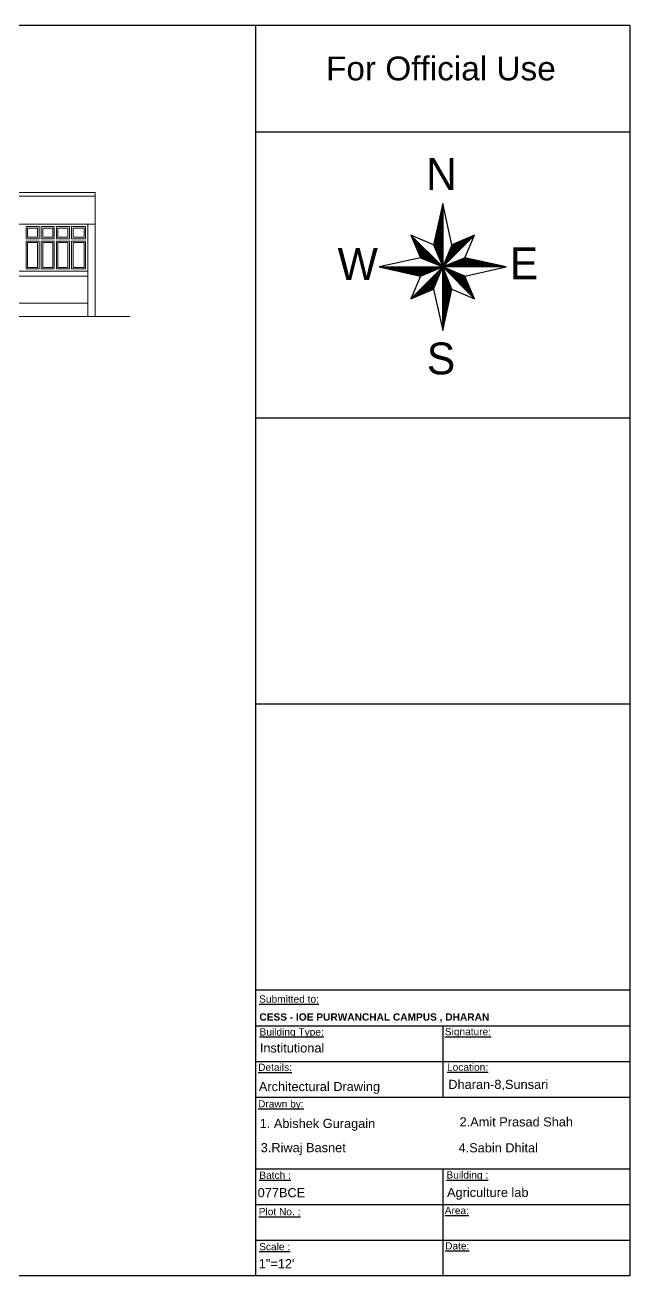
# Model space of a CAD drawing. Header units: inches. Extents: x -6800 to 96653, y -25814 to 17379.
# Drawn here: x 21784 to 22598, y -13008 to -11323 of the extents above; entities that cross this region are included whole.
import ezdxf

# ---------------------------------------------------------------- set-up
doc = ezdxf.new("R2010")
doc.units = ezdxf.units.IN
doc.header["$MEASUREMENT"] = 0
for name, color, linetype, lineweight in [('dimension', 50, 'Continuous', 20), ('ele back', 51, 'Continuous', 15), ('furniture', 44, 'Continuous', 15), ('Page Format', 7, 'Continuous', 25), ('Win ele', 211, 'Continuous', 15)]:
    doc.layers.add(name, color=color, linetype=linetype, lineweight=lineweight)
doc.styles.add('GOTHICE', font='gothice')
doc.styles.get("Standard").update_dxf_attribs({"font": 'arial.ttf'})

# ---------------------------------------------------------------- blocks, each defined once
blk = doc.blocks.new('*X360')
at = {"color": 0}
for p, q in [((15.32, 10.228), (16.001, 10.909)), ((15.332, 10.259), (15.97, 10.896)), ((15.345, 10.289), (15.939, 10.883)), ((15.357, 10.319), (15.908, 10.87)), ((15.37, 10.349), (15.877, 10.857)), ((15.382, 10.379), (15.846, 10.843)), ((15.395, 10.409), (15.815, 10.83)), ((15.407, 10.44), (15.784, 10.817)), ((15.42, 10.47), (15.754, 10.804)), ((15.432, 10.5), (15.723, 10.791)), ((15.445, 10.53), (15.692, 10.777)), ((15.457, 10.56), (15.661, 10.764)), ((15.47, 10.591), (15.63, 10.751)), ((15.482, 10.621), (15.599, 10.738)), ((15.495, 10.651), (15.568, 10.725)), ((15.507, 10.681), (15.537, 10.711))]:
    blk.add_line(p, q, dxfattribs=at)
blk = doc.blocks.new('*X359')
at = {"color": 0}
for p, q in [((15.325, 10.217), (15.333, 10.224)), ((15.343, 10.217), (15.363, 10.237)), ((15.361, 10.217), (15.393, 10.249)), ((15.378, 10.217), (15.424, 10.262)), ((15.396, 10.217), (15.454, 10.274)), ((15.414, 10.217), (15.484, 10.287)), ((15.432, 10.217), (15.514, 10.299)), ((15.449, 10.217), (15.544, 10.312)), ((15.467, 10.217), (15.574, 10.324)), ((15.485, 10.217), (15.605, 10.337)), ((15.502, 10.217), (15.635, 10.349)), ((15.52, 10.217), (15.665, 10.362)), ((15.538, 10.217), (15.695, 10.374)), ((15.555, 10.217), (15.725, 10.387)), ((15.573, 10.217), (15.756, 10.399)), ((15.591, 10.217), (15.786, 10.412)), ((15.608, 10.217), (15.808, 10.416)), ((15.626, 10.217), (15.822, 10.413)), ((15.644, 10.217), (15.837, 10.41)), ((15.661, 10.217), (15.851, 10.406)), ((15.679, 10.217), (15.866, 10.403)), ((15.697, 10.217), (15.88, 10.4)), ((15.714, 10.217), (15.895, 10.397)), ((15.732, 10.217), (15.909, 10.394)), ((15.75, 10.217), (15.924, 10.39)), ((15.767, 10.217), (15.938, 10.387)), ((15.785, 10.217), (15.952, 10.384)), ((15.803, 10.217), (15.967, 10.381)), ((15.82, 10.217), (15.981, 10.378)), ((15.838, 10.217), (15.996, 10.374)), ((15.856, 10.217), (16.01, 10.371)), ((15.873, 10.217), (16.025, 10.368)), ((15.891, 10.217), (16.039, 10.365)), ((15.909, 10.217), (16.054, 10.362)), ((15.926, 10.217), (16.068, 10.358)), ((15.944, 10.217), (16.083, 10.355)), ((15.962, 10.217), (16.097, 10.352)), ((15.98, 10.217), (16.112, 10.349)), ((15.997, 10.217), (16.126, 10.346)), ((16.015, 10.217), (16.141, 10.342)), ((16.033, 10.217), (16.155, 10.339)), ((16.05, 10.217), (16.17, 10.336)), ((16.068, 10.217), (16.184, 10.333)), ((16.086, 10.217), (16.198, 10.329)), ((16.103, 10.217), (16.213, 10.326)), ((16.121, 10.217), (16.227, 10.323)), ((16.139, 10.217), (16.242, 10.32)), ((16.156, 10.217), (16.256, 10.317)), ((16.174, 10.217), (16.271, 10.313)), ((16.192, 10.217), (16.285, 10.31)), ((16.209, 10.217), (16.3, 10.307)), ((16.227, 10.217), (16.314, 10.304)), ((16.245, 10.217), (16.329, 10.301)), ((16.262, 10.217), (16.343, 10.297)), ((16.28, 10.217), (16.358, 10.294)), ((16.298, 10.217), (16.372, 10.291)), ((16.315, 10.217), (16.387, 10.288)), ((16.333, 10.217), (16.401, 10.285)), ((16.351, 10.217), (16.415, 10.281)), ((16.368, 10.217), (16.43, 10.278)), ((16.386, 10.217), (16.444, 10.275)), ((16.404, 10.217), (16.459, 10.272)), ((16.421, 10.217), (16.473, 10.269)), ((16.439, 10.217), (16.488, 10.265)), ((16.457, 10.217), (16.502, 10.262)), ((16.474, 10.217), (16.517, 10.259)), ((16.492, 10.217), (16.531, 10.256)), ((16.51, 10.217), (16.546, 10.252)), ((16.528, 10.217), (16.56, 10.249)), ((16.545, 10.217), (16.575, 10.246)), ((16.563, 10.217), (16.589, 10.243)), ((16.581, 10.217), (16.604, 10.24)), ((16.598, 10.217), (16.618, 10.236)), ((16.616, 10.217), (16.633, 10.233)), ((16.634, 10.217), (16.647, 10.23)), ((16.651, 10.217), (16.661, 10.227)), ((16.669, 10.217), (16.676, 10.224)), ((16.687, 10.217), (16.69, 10.22)), ((16.704, 10.217), (16.705, 10.217))]:
    blk.add_line(p, q, dxfattribs=at)
blk = doc.blocks.new('*X358')
at = {"color": 0}
for p, q in [((15.32, 10.211), (15.322, 10.213)), ((15.329, 10.202), (15.335, 10.208)), ((15.338, 10.194), (15.347, 10.203)), ((15.347, 10.185), (15.36, 10.198)), ((15.355, 10.176), (15.372, 10.193)), ((15.364, 10.167), (15.385, 10.188)), ((15.373, 10.158), (15.397, 10.182)), ((15.382, 10.149), (15.41, 10.177)), ((15.391, 10.141), (15.422, 10.172)), ((15.4, 10.132), (15.435, 10.167)), ((15.408, 10.123), (15.447, 10.162)), ((15.417, 10.114), (15.46, 10.156)), ((15.426, 10.105), (15.472, 10.151)), ((15.435, 10.096), (15.485, 10.146)), ((15.444, 10.087), (15.497, 10.141)), ((15.453, 10.079), (15.51, 10.136)), ((15.461, 10.07), (15.522, 10.131)), ((15.47, 10.061), (15.535, 10.125)), ((15.479, 10.052), (15.547, 10.12)), ((15.488, 10.043), (15.56, 10.115)), ((15.497, 10.034), (15.572, 10.11)), ((15.506, 10.026), (15.585, 10.105)), ((15.515, 10.017), (15.597, 10.1)), ((15.523, 10.008), (15.61, 10.094)), ((15.532, 9.999), (15.622, 10.089)), ((15.541, 9.99), (15.635, 10.084)), ((15.55, 9.981), (15.647, 10.079)), ((15.559, 9.973), (15.66, 10.074)), ((15.568, 9.964), (15.672, 10.068)), ((15.576, 9.955), (15.685, 10.063)), ((15.585, 9.946), (15.697, 10.058)), ((15.594, 9.937), (15.71, 10.053)), ((15.603, 9.928), (15.722, 10.048)), ((15.612, 9.92), (15.735, 10.043)), ((15.621, 9.911), (15.747, 10.037)), ((15.629, 9.902), (15.76, 10.032)), ((15.638, 9.893), (15.772, 10.027)), ((15.647, 9.884), (15.785, 10.022)), ((15.656, 9.875), (15.797, 10.017)), ((15.665, 9.867), (15.804, 10.006)), ((15.674, 9.858), (15.81, 9.994)), ((15.682, 9.849), (15.815, 9.981)), ((15.691, 9.84), (15.82, 9.969)), ((15.7, 9.831), (15.826, 9.957)), ((15.709, 9.822), (15.831, 9.944)), ((15.718, 9.813), (15.836, 9.932)), ((15.727, 9.805), (15.841, 9.919)), ((15.735, 9.796), (15.847, 9.907)), ((15.744, 9.787), (15.852, 9.895)), ((15.753, 9.778), (15.857, 9.882)), ((15.762, 9.769), (15.863, 9.87)), ((15.771, 9.76), (15.868, 9.857)), ((15.78, 9.752), (15.873, 9.845)), ((15.789, 9.743), (15.878, 9.833)), ((15.797, 9.734), (15.884, 9.82)), ((15.806, 9.725), (15.889, 9.808)), ((15.815, 9.716), (15.894, 9.796)), ((15.824, 9.707), (15.9, 9.783)), ((15.833, 9.699), (15.905, 9.771)), ((15.842, 9.69), (15.91, 9.758)), ((15.85, 9.681), (15.916, 9.746)), ((15.859, 9.672), (15.921, 9.734)), ((15.868, 9.663), (15.926, 9.721)), ((15.877, 9.654), (15.931, 9.709)), ((15.886, 9.646), (15.937, 9.696)), ((15.895, 9.637), (15.942, 9.684)), ((15.903, 9.628), (15.947, 9.672)), ((15.912, 9.619), (15.953, 9.659)), ((15.921, 9.61), (15.958, 9.647)), ((15.93, 9.601), (15.963, 9.635)), ((15.939, 9.592), (15.968, 9.622)), ((15.948, 9.584), (15.974, 9.61)), ((15.956, 9.575), (15.979, 9.597)), ((15.965, 9.566), (15.984, 9.585)), ((15.974, 9.557), (15.99, 9.573)), ((15.983, 9.548), (15.995, 9.56)), ((15.992, 9.539), (16, 9.548)), ((16.001, 9.531), (16.006, 9.535)), ((16.009, 9.522), (16.011, 9.523))]:
    blk.add_line(p, q, dxfattribs=at)
blk = doc.blocks.new('*X357')
at = {"color": 0}
for p, q in [((15.315, 10.206), (15.318, 10.209)), ((15.315, 10.188), (15.323, 10.196)), ((15.315, 10.17), (15.328, 10.184)), ((15.315, 10.153), (15.333, 10.171)), ((15.315, 10.135), (15.339, 10.159)), ((15.315, 10.117), (15.344, 10.146)), ((15.315, 10.1), (15.349, 10.134)), ((15.315, 10.082), (15.354, 10.121)), ((15.315, 10.064), (15.359, 10.109)), ((15.315, 10.047), (15.364, 10.096)), ((15.315, 10.029), (15.37, 10.084)), ((15.315, 10.011), (15.375, 10.071)), ((15.315, 9.994), (15.38, 10.059)), ((15.315, 9.976), (15.385, 10.046)), ((15.315, 9.958), (15.39, 10.034)), ((15.315, 9.941), (15.395, 10.021)), ((15.315, 9.923), (15.401, 10.009)), ((15.315, 9.905), (15.406, 9.996)), ((15.315, 9.888), (15.411, 9.984)), ((15.315, 9.87), (15.416, 9.971)), ((15.315, 9.852), (15.421, 9.959)), ((15.315, 9.835), (15.427, 9.946)), ((15.315, 9.817), (15.432, 9.934)), ((15.315, 9.799), (15.437, 9.921)), ((15.315, 9.782), (15.442, 9.909)), ((15.315, 9.764), (15.447, 9.896)), ((15.315, 9.746), (15.452, 9.884)), ((15.315, 9.729), (15.458, 9.871)), ((15.315, 9.711), (15.463, 9.859)), ((15.315, 9.693), (15.468, 9.846)), ((15.315, 9.676), (15.473, 9.834)), ((15.315, 9.658), (15.478, 9.821)), ((15.315, 9.64), (15.484, 9.809)), ((15.315, 9.622), (15.489, 9.796)), ((15.315, 9.605), (15.494, 9.784)), ((15.315, 9.587), (15.499, 9.771)), ((15.315, 9.569), (15.504, 9.759)), ((15.315, 9.552), (15.509, 9.746)), ((15.315, 9.534), (15.515, 9.734)), ((15.315, 9.516), (15.512, 9.714)), ((15.315, 9.499), (15.507, 9.691)), ((15.315, 9.481), (15.502, 9.668)), ((15.315, 9.463), (15.497, 9.646)), ((15.315, 9.446), (15.492, 9.623)), ((15.315, 9.428), (15.487, 9.6)), ((15.315, 9.41), (15.482, 9.577)), ((15.315, 9.393), (15.477, 9.555)), ((15.315, 9.375), (15.472, 9.532)), ((15.315, 9.357), (15.467, 9.509)), ((15.315, 9.34), (15.462, 9.487)), ((15.315, 9.322), (15.457, 9.464)), ((15.315, 9.304), (15.452, 9.441)), ((15.315, 9.287), (15.447, 9.418)), ((15.315, 9.269), (15.442, 9.396)), ((15.315, 9.251), (15.436, 9.373)), ((15.315, 9.234), (15.431, 9.35)), ((15.315, 9.216), (15.426, 9.328)), ((15.315, 9.198), (15.421, 9.305)), ((15.315, 9.181), (15.416, 9.282)), ((15.315, 9.163), (15.411, 9.259)), ((15.315, 9.145), (15.406, 9.237)), ((15.315, 9.128), (15.401, 9.214)), ((15.315, 9.11), (15.396, 9.191)), ((15.315, 9.092), (15.391, 9.169)), ((15.315, 9.074), (15.386, 9.146)), ((15.315, 9.057), (15.381, 9.123)), ((15.315, 9.039), (15.376, 9.1)), ((15.315, 9.021), (15.371, 9.078)), ((15.315, 9.004), (15.366, 9.055)), ((15.315, 8.986), (15.361, 9.032)), ((15.315, 8.968), (15.356, 9.01)), ((15.315, 8.951), (15.351, 8.987)), ((15.315, 8.933), (15.346, 8.964)), ((15.315, 8.915), (15.341, 8.941)), ((15.315, 8.898), (15.336, 8.919)), ((15.315, 8.88), (15.331, 8.896)), ((15.315, 8.862), (15.326, 8.873)), ((15.315, 8.845), (15.321, 8.851)), ((15.315, 8.827), (15.316, 8.828))]:
    blk.add_line(p, q, dxfattribs=at)
blk = doc.blocks.new('*X356')
at = {"color": 0}
for p, q in [((14.635, 9.527), (15.307, 10.198)), ((14.666, 9.54), (15.295, 10.168)), ((14.697, 9.553), (15.282, 10.138)), ((14.728, 9.566), (15.27, 10.108)), ((14.759, 9.579), (15.257, 10.078)), ((14.79, 9.593), (15.245, 10.047)), ((14.821, 9.606), (15.232, 10.017)), ((14.852, 9.619), (15.22, 9.987)), ((14.882, 9.632), (15.207, 9.957)), ((14.913, 9.645), (15.195, 9.927)), ((14.944, 9.659), (15.182, 9.896)), ((14.975, 9.672), (15.17, 9.866)), ((15.006, 9.685), (15.157, 9.836)), ((15.037, 9.698), (15.145, 9.806)), ((15.068, 9.711), (15.132, 9.776)), ((15.099, 9.725), (15.12, 9.746))]:
    blk.add_line(p, q, dxfattribs=at)
blk = doc.blocks.new('*X355')
at = {"color": 0}
for p, q in [((13.928, 10.215), (13.929, 10.217)), ((13.942, 10.212), (13.947, 10.217)), ((13.957, 10.209), (13.964, 10.217)), ((13.971, 10.206), (13.982, 10.217)), ((13.985, 10.202), (14, 10.217)), ((14, 10.199), (14.017, 10.217)), ((14.014, 10.196), (14.035, 10.217)), ((14.029, 10.193), (14.053, 10.217)), ((14.043, 10.19), (14.07, 10.217)), ((14.058, 10.186), (14.088, 10.217)), ((14.072, 10.183), (14.106, 10.217)), ((14.087, 10.18), (14.123, 10.217)), ((14.101, 10.177), (14.141, 10.217)), ((14.116, 10.174), (14.159, 10.217)), ((14.13, 10.17), (14.176, 10.217)), ((14.145, 10.167), (14.194, 10.217)), ((14.159, 10.164), (14.212, 10.217)), ((14.174, 10.161), (14.229, 10.217)), ((14.188, 10.158), (14.247, 10.217)), ((14.203, 10.154), (14.265, 10.217)), ((14.217, 10.151), (14.282, 10.217)), ((14.231, 10.148), (14.3, 10.217)), ((14.246, 10.145), (14.318, 10.217)), ((14.26, 10.142), (14.335, 10.217)), ((14.275, 10.138), (14.353, 10.217)), ((14.289, 10.135), (14.371, 10.217)), ((14.304, 10.132), (14.389, 10.217)), ((14.318, 10.129), (14.406, 10.217)), ((14.333, 10.125), (14.424, 10.217)), ((14.347, 10.122), (14.442, 10.217)), ((14.362, 10.119), (14.459, 10.217)), ((14.376, 10.116), (14.477, 10.217)), ((14.391, 10.113), (14.495, 10.217)), ((14.405, 10.109), (14.512, 10.217)), ((14.42, 10.106), (14.53, 10.217)), ((14.434, 10.103), (14.548, 10.217)), ((14.449, 10.1), (14.565, 10.217)), ((14.463, 10.097), (14.583, 10.217)), ((14.477, 10.093), (14.601, 10.217)), ((14.492, 10.09), (14.618, 10.217)), ((14.506, 10.087), (14.636, 10.217)), ((14.521, 10.084), (14.654, 10.217)), ((14.535, 10.081), (14.671, 10.217)), ((14.55, 10.077), (14.689, 10.217)), ((14.564, 10.074), (14.707, 10.217)), ((14.579, 10.071), (14.724, 10.217)), ((14.593, 10.068), (14.742, 10.217)), ((14.608, 10.065), (14.76, 10.217)), ((14.622, 10.061), (14.777, 10.217)), ((14.637, 10.058), (14.795, 10.217)), ((14.651, 10.055), (14.813, 10.217)), ((14.666, 10.052), (14.83, 10.217)), ((14.68, 10.048), (14.848, 10.217)), ((14.694, 10.045), (14.866, 10.217)), ((14.709, 10.042), (14.883, 10.217)), ((14.723, 10.039), (14.901, 10.217)), ((14.738, 10.036), (14.919, 10.217)), ((14.752, 10.032), (14.937, 10.217)), ((14.767, 10.029), (14.954, 10.217)), ((14.781, 10.026), (14.972, 10.217)), ((14.796, 10.023), (14.99, 10.217)), ((14.81, 10.02), (15.007, 10.217)), ((14.825, 10.016), (15.025, 10.217)), ((14.85, 10.024), (15.043, 10.217)), ((14.88, 10.037), (15.06, 10.217)), ((14.911, 10.049), (15.078, 10.217)), ((14.941, 10.062), (15.096, 10.217)), ((14.971, 10.074), (15.113, 10.217)), ((15.001, 10.087), (15.131, 10.217)), ((15.031, 10.099), (15.149, 10.217)), ((15.061, 10.112), (15.166, 10.217)), ((15.092, 10.124), (15.184, 10.217)), ((15.122, 10.137), (15.202, 10.217)), ((15.152, 10.149), (15.219, 10.217)), ((15.182, 10.162), (15.237, 10.217)), ((15.212, 10.174), (15.255, 10.217)), ((15.243, 10.187), (15.272, 10.217)), ((15.273, 10.199), (15.29, 10.217)), ((15.303, 10.212), (15.308, 10.217))]:
    blk.add_line(p, q, dxfattribs=at)
blk = doc.blocks.new('*X354')
at = {"color": 0}
for p, q in [((14.62, 10.907), (14.622, 10.909)), ((14.625, 10.895), (14.631, 10.901)), ((14.63, 10.883), (14.639, 10.892)), ((14.636, 10.87), (14.648, 10.883)), ((14.641, 10.858), (14.657, 10.874)), ((14.646, 10.845), (14.666, 10.865)), ((14.651, 10.833), (14.675, 10.856)), ((14.657, 10.821), (14.684, 10.848)), ((14.662, 10.808), (14.693, 10.839)), ((14.667, 10.796), (14.701, 10.83)), ((14.673, 10.784), (14.71, 10.821)), ((14.678, 10.771), (14.719, 10.812)), ((14.683, 10.759), (14.728, 10.803)), ((14.689, 10.746), (14.737, 10.795)), ((14.694, 10.734), (14.746, 10.786)), ((14.699, 10.722), (14.754, 10.777)), ((14.704, 10.709), (14.763, 10.768)), ((14.71, 10.697), (14.772, 10.759)), ((14.715, 10.685), (14.781, 10.75)), ((14.72, 10.672), (14.79, 10.742)), ((14.726, 10.66), (14.799, 10.733)), ((14.731, 10.647), (14.807, 10.724)), ((14.736, 10.635), (14.816, 10.715)), ((14.741, 10.623), (14.825, 10.706)), ((14.747, 10.61), (14.834, 10.697)), ((14.752, 10.598), (14.843, 10.689)), ((14.757, 10.585), (14.852, 10.68)), ((14.763, 10.573), (14.86, 10.671)), ((14.768, 10.561), (14.869, 10.662)), ((14.773, 10.548), (14.878, 10.653)), ((14.779, 10.536), (14.887, 10.644)), ((14.784, 10.524), (14.896, 10.635)), ((14.789, 10.511), (14.905, 10.627)), ((14.794, 10.499), (14.913, 10.618)), ((14.8, 10.486), (14.922, 10.609)), ((14.805, 10.474), (14.931, 10.6)), ((14.81, 10.462), (14.94, 10.591)), ((14.816, 10.449), (14.949, 10.582)), ((14.821, 10.437), (14.958, 10.574)), ((14.826, 10.424), (14.967, 10.565)), ((14.835, 10.415), (14.975, 10.556)), ((14.847, 10.41), (14.984, 10.547)), ((14.86, 10.405), (14.993, 10.538)), ((14.872, 10.4), (15.002, 10.529)), ((14.885, 10.395), (15.011, 10.521)), ((14.897, 10.389), (15.02, 10.512)), ((14.91, 10.384), (15.028, 10.503)), ((14.922, 10.379), (15.037, 10.494)), ((14.935, 10.374), (15.046, 10.485)), ((14.947, 10.369), (15.055, 10.476)), ((14.96, 10.364), (15.064, 10.468)), ((14.972, 10.358), (15.073, 10.459)), ((14.985, 10.353), (15.081, 10.45)), ((14.997, 10.348), (15.09, 10.441)), ((15.01, 10.343), (15.099, 10.432)), ((15.022, 10.338), (15.108, 10.423)), ((15.035, 10.333), (15.117, 10.415)), ((15.047, 10.327), (15.126, 10.406)), ((15.06, 10.322), (15.134, 10.397)), ((15.072, 10.317), (15.143, 10.388)), ((15.085, 10.312), (15.152, 10.379)), ((15.097, 10.307), (15.161, 10.37)), ((15.11, 10.301), (15.17, 10.361)), ((15.122, 10.296), (15.179, 10.353)), ((15.135, 10.291), (15.187, 10.344)), ((15.147, 10.286), (15.196, 10.335)), ((15.16, 10.281), (15.205, 10.326)), ((15.172, 10.276), (15.214, 10.317)), ((15.185, 10.27), (15.223, 10.308)), ((15.197, 10.265), (15.232, 10.3)), ((15.21, 10.26), (15.241, 10.291)), ((15.222, 10.255), (15.249, 10.282)), ((15.235, 10.25), (15.258, 10.273)), ((15.247, 10.245), (15.267, 10.264)), ((15.26, 10.239), (15.276, 10.255)), ((15.272, 10.234), (15.285, 10.247)), ((15.285, 10.229), (15.294, 10.238)), ((15.297, 10.224), (15.302, 10.229)), ((15.31, 10.219), (15.311, 10.22))]:
    blk.add_line(p, q, dxfattribs=at)
blk = doc.blocks.new('*X353')
at = {"color": 0}
for p, q in [((15.298, 11.532), (15.315, 11.549)), ((15.303, 11.555), (15.315, 11.567)), ((15.308, 11.578), (15.315, 11.585)), ((15.313, 11.6), (15.315, 11.602)), ((15.217, 11.169), (15.315, 11.266)), ((15.222, 11.192), (15.315, 11.284)), ((15.227, 11.214), (15.315, 11.302)), ((15.232, 11.237), (15.315, 11.32)), ((15.237, 11.26), (15.315, 11.337)), ((15.242, 11.282), (15.315, 11.355)), ((15.247, 11.305), (15.315, 11.373)), ((15.252, 11.328), (15.315, 11.39)), ((15.257, 11.351), (15.315, 11.408)), ((15.262, 11.373), (15.315, 11.426)), ((15.267, 11.396), (15.315, 11.443)), ((15.272, 11.419), (15.315, 11.461)), ((15.277, 11.441), (15.315, 11.479)), ((15.282, 11.464), (15.315, 11.496)), ((15.287, 11.487), (15.315, 11.514)), ((15.293, 11.51), (15.315, 11.532)), ((15.136, 10.805), (15.315, 10.984)), ((15.141, 10.828), (15.315, 11.001)), ((15.146, 10.851), (15.315, 11.019)), ((15.152, 10.874), (15.315, 11.037)), ((15.157, 10.896), (15.315, 11.054)), ((15.162, 10.919), (15.315, 11.072)), ((15.167, 10.942), (15.315, 11.09)), ((15.172, 10.964), (15.315, 11.107)), ((15.177, 10.987), (15.315, 11.125)), ((15.182, 11.01), (15.315, 11.143)), ((15.187, 11.033), (15.315, 11.16)), ((15.192, 11.055), (15.315, 11.178)), ((15.197, 11.078), (15.315, 11.196)), ((15.202, 11.101), (15.315, 11.213)), ((15.207, 11.123), (15.315, 11.231)), ((15.212, 11.146), (15.315, 11.249)), ((15.116, 10.715), (15.315, 10.913)), ((15.116, 10.696), (15.315, 10.895)), ((15.121, 10.737), (15.315, 10.931)), ((15.121, 10.684), (15.315, 10.878)), ((15.126, 10.76), (15.315, 10.948)), ((15.126, 10.671), (15.315, 10.86)), ((15.131, 10.783), (15.315, 10.966)), ((15.131, 10.659), (15.315, 10.842)), ((15.137, 10.646), (15.315, 10.825)), ((15.142, 10.634), (15.315, 10.807)), ((15.147, 10.621), (15.315, 10.789)), ((15.152, 10.609), (15.315, 10.772)), ((15.157, 10.596), (15.315, 10.754)), ((15.163, 10.584), (15.315, 10.736)), ((15.168, 10.571), (15.315, 10.718)), ((15.173, 10.559), (15.315, 10.701)), ((15.178, 10.546), (15.315, 10.683)), ((15.183, 10.534), (15.315, 10.665)), ((15.188, 10.521), (15.315, 10.648)), ((15.194, 10.509), (15.315, 10.63)), ((15.199, 10.496), (15.315, 10.612)), ((15.204, 10.484), (15.315, 10.595)), ((15.209, 10.471), (15.315, 10.577)), ((15.214, 10.459), (15.315, 10.559)), ((15.219, 10.446), (15.315, 10.542)), ((15.225, 10.434), (15.315, 10.524)), ((15.23, 10.421), (15.315, 10.506)), ((15.235, 10.409), (15.315, 10.489)), ((15.24, 10.396), (15.315, 10.471)), ((15.245, 10.384), (15.315, 10.453)), ((15.251, 10.371), (15.315, 10.436)), ((15.256, 10.359), (15.315, 10.418)), ((15.261, 10.346), (15.315, 10.4)), ((15.266, 10.334), (15.315, 10.383)), ((15.271, 10.321), (15.315, 10.365)), ((15.276, 10.309), (15.315, 10.347)), ((15.282, 10.296), (15.315, 10.33)), ((15.287, 10.284), (15.315, 10.312)), ((15.292, 10.271), (15.315, 10.294)), ((15.297, 10.259), (15.315, 10.277)), ((15.302, 10.246), (15.315, 10.259)), ((15.307, 10.234), (15.315, 10.241)), ((15.313, 10.221), (15.315, 10.224))]:
    blk.add_line(p, q, dxfattribs=at)

msp = doc.modelspace()

# ---------------------------------------------------------------- linework, layer by layer
for p, q in [((20222.1, -11322.8), (22598.1, -11322.8)), ((22094.1, -11322.8), (22094.1, -11466.8)), ((22598.1, -11322.8), (22598.1, -13007.6)), ((22094.1, -11466.8), (22598.1, -11466.8)), ((22094.1, -11466.8), (22094.1, -13007.6)), ((22094.1, -11852), (22598.1, -11852)), ((22094.1, -12237.2), (22598.1, -12237.2)), ((22094.1, -12622.4), (22598.1, -12622.4)), ((22094.1, -12670.5), (22598.1, -12670.5)), ((22346.1, -12670.5), (22346.1, -12766.8)), ((22094.1, -12718.7), (22598.1, -12718.7)), ((22094.1, -12766.8), (22598.1, -12766.8)), ((22094.1, -12863.1), (22598.1, -12863.1)), ((22346.1, -12863.1), (22346.1, -13007.6)), ((22094.1, -12911.3), (22598.1, -12911.3)), ((22094.1, -12959.4), (22598.1, -12959.4)), ((22598.1, -13007.6), (20222.1, -13007.6))]:
    msp.add_line(p, q)
at = {"transparency": 33554687}
for p, q in [((22346.1, -11563.1), (22333.7, -11618.8)), ((22358.4, -11618.8), (22346.1, -11563.1)), ((22346.1, -11563.1), (22346.1, -11648.6)), ((22303.3, -11605.8), (22316.3, -11636.2)), ((22333.7, -11618.8), (22303.3, -11605.8)), ((22303.3, -11605.8), (22346.1, -11648.6)), ((22388.9, -11605.8), (22346.1, -11648.6)), ((22388.9, -11605.8), (22358.4, -11618.8)), ((22375.9, -11636.2), (22388.9, -11605.8)), ((22333.7, -11618.8), (22346.1, -11648.6)), ((22358.4, -11618.8), (22346.1, -11648.6)), ((22316.3, -11636.2), (22260.6, -11648.6)), ((22316.3, -11636.2), (22346.1, -11648.6)), ((22375.9, -11636.2), (22346.1, -11648.6)), ((22431.6, -11648.6), (22375.9, -11636.2)), ((22260.6, -11648.6), (22316.3, -11660.9)), ((22260.6, -11648.6), (22346.1, -11648.6)), ((22303.3, -11691.4), (22346.1, -11648.6)), ((22316.3, -11660.9), (22346.1, -11648.6)), ((22333.7, -11678.4), (22346.1, -11648.6)), ((22431.6, -11648.6), (22346.1, -11648.6)), ((22375.9, -11660.9), (22346.1, -11648.6)), ((22388.9, -11691.4), (22346.1, -11648.6)), ((22358.4, -11678.4), (22346.1, -11648.6)), ((22346.1, -11734.1), (22346.1, -11648.6)), ((22375.9, -11660.9), (22431.6, -11648.6)), ((22316.3, -11660.9), (22303.3, -11691.4)), ((22388.9, -11691.4), (22375.9, -11660.9)), ((22303.3, -11691.4), (22333.7, -11678.4)), ((22333.7, -11678.4), (22346.1, -11734.1)), ((22346.1, -11734.1), (22358.4, -11678.4)), ((22358.4, -11678.4), (22388.9, -11691.4))]:
    msp.add_line(p, q, dxfattribs=at)
at = {"layer": 'dimension', "transparency": 33554651}
for p, q in [((21878.3, -11548.2), (21878.3, -11715.2)), ((21868.3, -11591.2), (21868.3, -11715.2))]:
    msp.add_line(p, q, dxfattribs=at)
at = {"layer": 'ele back', "transparency": 33554641}
for p, q in [((21760.3, -11548.2), (21878.3, -11548.2)), ((21760.3, -11553.2), (21878.3, -11553.2)), ((21760.3, -11591.2), (21878.3, -11591.2)), ((21760.3, -11654.2), (21868.3, -11654.2)), ((21760.3, -11661.2), (21868.3, -11661.2)), ((21760.3, -11697.2), (21868.3, -11697.2)), ((21199.7, -11715.2), (21925.2, -11715.2))]:
    msp.add_line(p, q, dxfattribs=at)
at = {"layer": 'furniture', "transparency": 33554687}
for p, q in [((21760.3, -11591.2), (21868.3, -11591.2)), ((21868.3, -11591.2), (21868.3, -11654.2)), ((21785.2, -11610.7), (21785.2, -11594.2)), ((21785.2, -11594.2), (21802.6, -11594.2)), ((21802.6, -11594.2), (21802.6, -11610.7)), ((21805.6, -11610.7), (21805.6, -11594.2)), ((21805.6, -11594.2), (21823, -11594.2)), ((21823, -11594.2), (21823, -11610.7)), ((21826, -11610.7), (21826, -11594.2)), ((21826, -11594.2), (21843.4, -11594.2)), ((21843.4, -11594.2), (21843.4, -11610.7)), ((21846.4, -11594.2), (21846.4, -11610.7)), ((21865.3, -11594.2), (21846.4, -11594.2)), ((21865.3, -11610.7), (21865.3, -11594.2)), ((21802.6, -11610.7), (21785.2, -11610.7)), ((21785.2, -11651.2), (21785.2, -11613.7)), ((21785.2, -11613.7), (21802.6, -11613.7)), ((21802.6, -11613.7), (21802.6, -11651.2)), ((21823, -11610.7), (21805.6, -11610.7)), ((21805.6, -11651.2), (21805.6, -11613.7)), ((21805.6, -11613.7), (21823, -11613.7)), ((21823, -11613.7), (21823, -11651.2)), ((21843.4, -11610.7), (21826, -11610.7)), ((21826, -11651.2), (21826, -11613.7)), ((21826, -11613.7), (21843.4, -11613.7)), ((21843.4, -11613.7), (21843.4, -11651.2)), ((21846.4, -11610.7), (21865.3, -11610.7)), ((21846.4, -11613.7), (21846.4, -11651.2)), ((21865.3, -11613.7), (21846.4, -11613.7)), ((21865.3, -11651.2), (21865.3, -11613.7)), ((21868.3, -11654.2), (21760.3, -11654.2)), ((21802.6, -11651.2), (21785.2, -11651.2)), ((21823, -11651.2), (21805.6, -11651.2)), ((21843.4, -11651.2), (21826, -11651.2)), ((21846.4, -11651.2), (21865.3, -11651.2))]:
    msp.add_line(p, q, dxfattribs=at)
at = {"layer": 'Win ele'}
for p, q in [((21787.2, -11608.7), (21787.2, -11596.2)), ((21787.2, -11596.2), (21800.6, -11596.2)), ((21800.6, -11596.2), (21800.6, -11608.7)), ((21807.6, -11608.7), (21807.6, -11596.2)), ((21807.6, -11596.2), (21821, -11596.2)), ((21821, -11596.2), (21821, -11608.7)), ((21828, -11608.7), (21828, -11596.2)), ((21828, -11596.2), (21841.4, -11596.2)), ((21841.4, -11596.2), (21841.4, -11608.7)), ((21848.4, -11596.2), (21848.4, -11608.7)), ((21863.3, -11596.2), (21848.4, -11596.2)), ((21863.3, -11608.7), (21863.3, -11596.2)), ((21800.6, -11608.7), (21787.2, -11608.7)), ((21787.2, -11649.2), (21787.2, -11615.7)), ((21787.2, -11615.7), (21800.6, -11615.7)), ((21800.6, -11615.7), (21800.6, -11649.2)), ((21821, -11608.7), (21807.6, -11608.7)), ((21807.6, -11649.2), (21807.6, -11615.7)), ((21807.6, -11615.7), (21821, -11615.7)), ((21821, -11615.7), (21821, -11649.2)), ((21841.4, -11608.7), (21828, -11608.7)), ((21828, -11649.2), (21828, -11615.7)), ((21828, -11615.7), (21841.4, -11615.7)), ((21841.4, -11615.7), (21841.4, -11649.2)), ((21848.4, -11608.7), (21863.3, -11608.7)), ((21848.4, -11615.7), (21848.4, -11649.2)), ((21863.3, -11615.7), (21848.4, -11615.7)), ((21863.3, -11649.2), (21863.3, -11615.7)), ((21800.6, -11649.2), (21787.2, -11649.2)), ((21821, -11649.2), (21807.6, -11649.2)), ((21841.4, -11649.2), (21828, -11649.2)), ((21848.4, -11649.2), (21863.3, -11649.2))]:
    msp.add_line(p, q, dxfattribs=at)

# ---------------------------------------------------------------- block references
at = {"transparency": 33554687, "xscale": 61.36234400379558, "yscale": 61.36234400379558, "zscale": 61.36234400379558}
for name in ['*X353', '*X354', '*X360', '*X359', '*X355', '*X356', '*X357', '*X358']:
    msp.add_blockref(name, (21406.3, -12275.5), dxfattribs=at)

# ---------------------------------------------------------------- texts
at = {"transparency": 33554687, "style": 'GOTHICE'}
for s, p in [('N', (22323.6, -11544.8)), ('W', (22204.5, -11666.1)), ('E', (22436.2, -11665.3)), ('S', (22324.6, -11793.3))]:
    msp.add_text(s, height=42.9, dxfattribs=at).set_placement(p)
at = {"layer": 'Page Format', "attachment_point": 1}
for s, width, gutter_width, insert, char_height in [('For Official Use', 475.224, 160.7, (22188.9, -11365.2), 32.134), ('{\\LSubmitted to:}', 129.617, 2.59, (22098.9, -12629.7), 9.774), ('{\\fArial|b1|i0|c0|p34;CESS - IOE PURWANCHAL CAMPUS , DHARAN}', 347.688, 2.59, (22099.2, -12653.9), 9.774), ('{\\LBuilding Type:}', 129.617, 2.59, (22099.4, -12674), 9.774), ('{\\LSignature:}', 129.617, 2.59, (22348.8, -12673.6), 9.774), ('Institutional', 181.745, 61.4, (22099.8, -12694.3), 12.289), ('{\\LDetails:}', 129.617, 2.59, (22097.5, -12721.6), 9.774), ('{\\LLocation:}', 129.617, 2.59, (22351.8, -12721.4), 9.774), ('Architectural Drawing', 181.745, 61.4, (22098.5, -12746.3), 12.289), ('Dharan-8,Sunsari', 181.745, 61.4, (22353.5, -12743.4), 12.289), ('{\\LDrawn by:}', 129.617, 2.59, (22097.4, -12770.9), 9.774), ('1. Abishek Guragain', 181.745, 61.4, (22099.6, -12796), 12.289), ('2.Amit Prasad Shah', 181.745, 61.4, (22368.7, -12793.9), 12.289), ('3.Riwaj Basnet', 181.745, 61.4, (22101, -12828.6), 12.289), ('4.Sabin Dhital', 181.745, 61.4, (22367.3, -12828.8), 12.289), ('{\\LBatch :}', 129.617, 2.59, (22099.1, -12867), 9.774), ('{\\LBuilding :}', 129.617, 2.59, (22351, -12866.6), 9.774), ('Agriculture lab', 181.745, 61.4, (22351.8, -12888.9), 12.289), ('077BCE', 181.745, 61.4, (22096.9, -12889.2), 12.29), ('{\\LPlot No. :}', 129.617, 2.59, (22098.3, -12916), 9.774), ('{\\LArea:}', 129.617, 2.59, (22348.7, -12914.5), 9.77), ('{\\LScale :}', 129.617, 2.59, (22098.9, -12963.1), 9.774), ('{\\LDate:}', 129.617, 2.59, (22349.2, -12962.1), 9.77), ('1"=12\'', 181.745, 61.4, (22098.4, -12984.8), 12.29)]:
    msp.add_mtext_dynamic_manual_height_columns(s, width=width, gutter_width=gutter_width, heights=[0], dxfattribs=dict(at, insert=insert, char_height=char_height))

doc.saveas('drawing.dxf')
